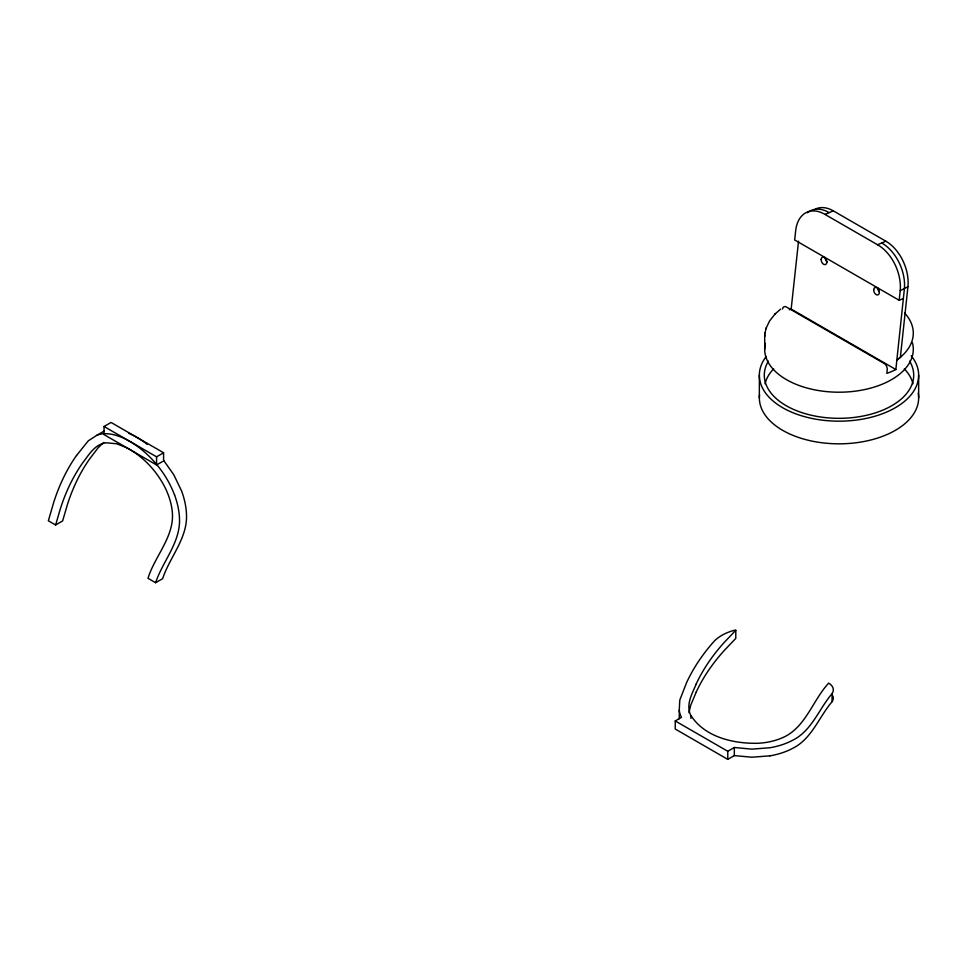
<?xml version="1.0" encoding="UTF-8"?>
<svg xmlns="http://www.w3.org/2000/svg" width="967" height="967" viewBox="0 0 967 967"><rect width="100%" height="100%" fill="white"/><g stroke="black" fill="none" stroke-linecap="round" stroke-linejoin="round"><path stroke-width="1.45" d="M764.716 336.141L764.692 349.305M764.74 335.682L764.921 333.603M764.704 336.419L764.752 335.392M782.533 309.017A4.932 3.191 67 0 1 786.425 307.01L884.225 363.483A4.932 3.191 67 0 1 887.235 369.793L886.824 373.359A74.991 37.278 6.1 0 0 895.853 369.515L904.387 288.879A36.287 23.51 67 0 0 881.686 242.971M798.537 241.194L791.163 309.077A74.991 37.278 6.1 0 0 789.277 309.754M899.189 300.29L900.217 290.656A36.287 23.51 67 0 0 877.528 244.748L824.984 214.408A36.263 23.498 67 0 0 795.72 230.327L794.681 239.961L899.189 300.29L903.347 298.513M815.338 209.114A35.815 23.196 67 0 1 833.324 210.866L885.857 241.206A35.839 23.22 67 0 1 907.928 286.752L900.374 357.307L896.76 360.111A73.988 42.717 0 0 0 899.866 357.73L900.591 357.113M764.994 333.144L766.021 328.611M764.885 333.893L765.03 332.866M679.354 710.225L679.221 718.759M688.951 712.655L690.692 705.269L696.18 692.191M76.526 455.469A360.836 208.328 60 0 0 53.693 502.441L48.35 520.79L55.615 524.984L60.377 508.715A350.9 202.599 60 0 1 82.582 463.024C88.348 455.602 93.654 446.005 103.396 443.321A50.296 29.034 60 0 1 106.322 442.801L116.524 443.744L125.456 447.177A75.112 43.37 60 0 1 137.254 454.393C148.761 463 158.286 474.265 164.801 487.066A49.136 28.369 60 0 1 168.451 495.442A47.25 27.281 60 0 1 172.102 510.189C175.619 535.452 154.889 555.674 147.999 578.314L155.614 582.714L162.625 578.677C169.684 557.125 187.816 538.051 186.474 514.142A57.657 33.289 60 0 0 181.615 491.043L173.746 474.676L163.592 460.34M766.166 328.139L769.599 320.911L774.881 314.227M765.937 328.877L766.263 327.873M696.155 692.179A350.9 202.587 0 0 1 724.609 650.114L735.766 638.413L735.814 630.206L733.88 630.399A44.748 25.831 0 0 0 713.368 642.136A360.256 207.99 0 0 0 686.582 682.642L679.789 700.072L679.221 710.672A61.574 35.549 0 0 0 680.937 716.257L681.493 717.345L675.244 720.959L675.244 729.045L727.776 759.373L734.328 755.602L751.818 757.221L769.913 755.831M696.18 684.104C692.59 692.795 686.945 702.199 689.495 711.978A50.296 29.034 0 0 0 690.498 714.77C704.085 737.108 733.542 743.877 758.08 743.272A49.136 28.369 0 0 0 767.157 742.257A47.25 27.281 0 0 0 781.759 738.039C805.39 728.453 812.534 700.398 828.707 683.101A17.321 9.996 0 0 1 832.079 693.617L832.079 701.704C818.892 717.067 811.7 739.175 792.36 748.506A57.657 33.289 0 0 1 769.925 755.856M155.614 582.714C162.686 561.174 180.805 542.088 179.463 518.191A57.657 33.289 60 0 0 174.604 495.08M832.079 693.617C818.892 708.98 811.7 731.088 792.36 740.42A57.657 33.289 0 0 1 769.925 747.757L751.818 749.135L734.328 747.503L727.776 751.286L675.244 720.959M76.538 455.481L88.239 440.879L97.135 435.077A61.574 35.549 60 0 1 102.828 433.772C110.48 433.168 118.059 435.513 124.888 438.776A85.761 49.51 60 0 1 129.373 441.145A84.818 48.966 60 0 1 135.283 444.844A83.21 48.036 60 0 1 145.062 452.496C158.068 464.1 168.463 478.738 174.592 495.08M735.766 630.327L724.609 642.028A350.9 202.587 0 0 0 696.155 684.092M775.329 313.767L780.623 309.126M774.7 314.408L775.51 313.586M96.821 435.416L104.134 431.04M103.711 442.511L98.187 447.709L89.605 458.999A350.9 202.599 60 0 0 67.376 504.665L62.625 520.935L55.615 524.984M907.928 286.752L900.217 290.656M162.42 461.597L156.581 464.97L104.049 434.63L104.049 426.495L111.048 422.446L163.592 452.774L163.592 460.921M104.049 426.495L156.581 456.823L163.592 452.774M824.984 214.408L833.324 210.866M877.528 244.748L885.857 241.206M128.962 433.397L131.899 434.739A85.761 49.51 60 0 1 139.308 438.849A84.818 48.966 60 0 1 144.264 442.197M791.163 309.077L895.853 369.515M918.65 375.196L918.65 397.836M759.349 375.196L759.349 397.836M734.328 747.503L734.328 755.602M727.776 751.286L727.776 759.373M690.958 715.701L690.958 718.396M156.581 456.823L156.581 464.97M833.022 696.167A17.321 9.996 0 0 1 832.079 701.704M145.255 442.91A83.21 48.036 60 0 1 147.189 444.397M918.215 393.037A79.657 45.981 0 0 1 840.383 443.817A79.657 45.981 0 0 1 759.542 394.633M911.192 355.759A79.657 45.981 0 0 1 839.694 421.177A79.657 45.981 0 0 1 766.227 356.485M909.633 361.15A74.701 43.128 0 0 1 838.993 418.324A74.701 43.128 0 0 1 768.366 361.15M765.03 383.754A74.701 43.128 0 0 1 773.66 368.85M904.326 368.85A74.701 43.128 0 0 1 912.969 383.754M912.389 342.596A74.302 42.899 0 0 1 839.646 392.203A74.302 42.899 0 0 1 765.417 343.333M904.592 312.994A74.302 42.899 0 0 1 900.591 357.113M879.16 291.816A3.965 2.563 67 0 1 877.879 288.081M827.16 262.057A3.965 2.563 67 0 1 825.347 257.585M807.409 212.752A36.263 23.498 67 0 1 829.154 212.643M873.709 289.858A3.965 2.563 67 0 0 877.818 294.935A3.965 2.563 67 0 0 878.072 288.807A3.965 2.563 67 0 0 873.709 289.858M821.176 259.361A3.965 2.563 67 0 0 825.153 264.632A3.965 2.563 67 0 0 825.637 258.624A3.965 2.563 67 0 0 821.176 259.361"/></g></svg>
